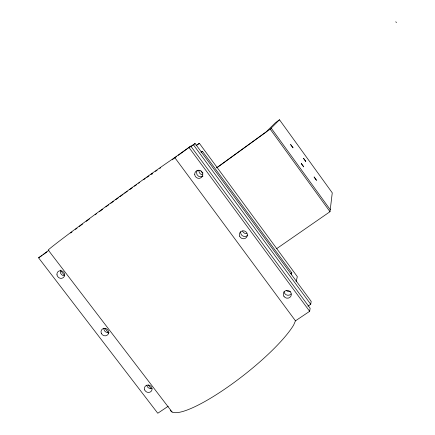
<?xml version="1.0" encoding="UTF-8"?>
<svg xmlns="http://www.w3.org/2000/svg" width="435" height="435" viewBox="0 0 435 435"><rect width="100%" height="100%" fill="white"/><g stroke="black" fill="none" stroke-linecap="round" stroke-linejoin="round"><path stroke-width="0.65" d="M276.529 248.744L330.002 211.693L332.264 192.841L279.493 119.772L275.415 122.73L266.111 131.93L216.63 167.796M170.27 410.156A79.888 16.938 -38.1 0 0 226.254 388.074A79.888 16.938 -38.1 0 0 293.614 325.097L295.474 320.834L309.66 311.313L310.128 308.252L190.78 146.127L171.368 159.895A81.573 1.446 -36 0 0 100.006 210.823A81.573 1.446 -36 0 0 48.198 250.011L172.102 412.005M307.947 306.148L310.731 304.272L311.177 301.373L195.087 143.506L189.497 147.389M296.126 281.793L297.312 276.627L199.377 143.343L196.038 145.431M291.314 274.811L291.814 272.881L202.476 151.358L201.372 152.119M216.815 167.796L270.189 129.113L279.493 119.772M168.236 406.236L157.78 413.25L38.579 257.825L48.916 250.223M43.223 254.644L46.975 251.881M172.184 159.803L176.561 156.589M178.203 155.382L190.78 146.127M191.302 146.291L195.087 143.506M197.196 144.947L199.377 143.343M200.997 152.435L202.476 151.358M290.7 273.642L291.814 272.881M38.579 257.825L42.151 255.432M60.405 270.119L64.532 275.507M104.971 328.349L108.685 333.205M148.297 384.964L151.184 388.738M151.587 173.228L152.207 174.054M174.81 157.633L295.474 320.834M193.27 144.616L310.731 304.272M188.861 147.302L309.66 311.313M271.179 128.118L330.241 209.686M270.189 129.113L330.002 211.693M395.785 21.75L396.421 22.663M202.324 174.805A4.018 3.91 46.7 0 1 198.953 170.237M203.042 173.054A3.975 3.866 46.9 0 1 200.943 170.857M246.694 233.622A3.975 3.861 29.4 0 1 242.578 231.083M290.373 291.303A3.953 3.801 17.7 0 1 286.491 290.618M64.679 275.746A3.948 3.687 42.7 0 1 60.536 270.336M109.136 332.383A3.904 3.643 35.8 0 1 103.851 328.18M70.655 233.024A67.827 1.202 -36 0 1 72.003 231.996M75.451 229.397A67.827 1.202 -36 0 1 77.038 228.201M79.252 226.543A67.827 1.202 -36 0 1 82.541 224.09M86.168 221.393A67.827 1.202 -36 0 1 89.441 218.968M95.118 214.776A67.827 1.202 -36 0 1 96.673 213.634M99.327 211.687A67.827 1.202 -36 0 1 102.573 209.311M105.863 206.902A67.827 1.202 -36 0 1 108.619 204.896M110.794 203.314A67.827 1.202 -36 0 1 113.459 201.372M115.607 199.812A67.827 1.202 -36 0 1 118.298 197.865M119.908 196.702A67.827 1.202 -36 0 1 123.094 194.401M124.666 193.27A67.827 1.202 -36 0 1 125.699 192.52M126.253 192.123A67.827 1.202 -36 0 1 127.363 191.324M129.57 189.742A67.827 1.202 -36 0 1 132.305 187.779M134.453 186.24A67.827 1.202 -36 0 1 136.563 184.734M138.618 183.266A67.827 1.202 -36 0 1 139.624 182.553M143.555 179.758A67.827 1.202 -36 0 1 145.225 178.578M146.856 177.426A67.827 1.202 -36 0 1 148.949 175.952M150.95 174.544A67.827 1.202 -36 0 1 152.38 173.543M155.431 171.412A67.827 1.202 -36 0 1 157.144 170.226M159.754 168.432A67.827 1.202 -36 0 1 160.705 167.774M202.971 176.11A4.084 3.969 46.5 0 1 197.376 170.254M291.129 293.94A4.013 3.855 17.8 0 1 284.044 291.749M247.765 235.128A4.04 3.92 29.4 0 1 240.658 231.904M151.989 388.39A3.866 3.594 29.4 0 1 146.758 385.182M316.457 180.253L314.119 177.023L316.457 180.253M303.673 166.822L301.27 163.5L303.673 166.822M305.778 161.439L303.483 158.269L305.778 161.439M293 147.813L290.64 144.556L293 147.813M56.963 274.855A3.991 3.725 42.7 0 0 63.211 277.699A3.991 3.725 42.7 0 0 62.2 271.054A3.991 3.725 42.7 0 0 56.963 274.855M101.301 333.33A3.948 3.681 35.8 0 0 107.94 334.542A3.948 3.681 35.8 0 0 105.313 328.371A3.948 3.681 35.8 0 0 101.301 333.33M239.598 236.14A4.089 3.964 29.3 0 0 246.547 237.347A4.089 3.964 29.3 0 0 243.975 230.838A4.089 3.964 29.3 0 0 239.598 236.14M144.697 389.961A3.915 3.632 29.4 0 0 151.304 391.19A3.915 3.632 29.4 0 0 148.748 385.127A3.915 3.632 29.4 0 0 144.697 389.961M284.017 296.523A4.062 3.899 17.8 0 0 290.988 295.985A4.062 3.899 17.8 0 0 286.877 290.401A4.062 3.899 17.8 0 0 284.017 296.523M194.717 174.685A4.132 4.018 46.4 0 0 201.209 177.632A4.132 4.018 46.4 0 0 200.35 170.602A4.132 4.018 46.4 0 0 194.717 174.685"/></g></svg>
